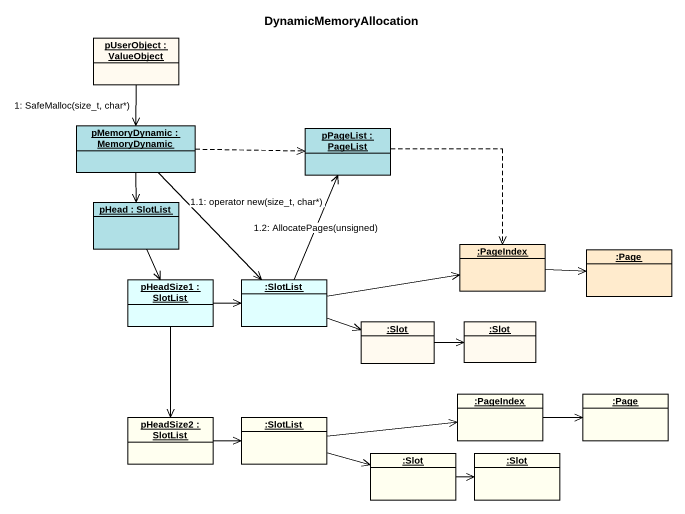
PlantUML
@startuml
title DynamicMemoryAllocation
hide circle
hide empty members
object "pUserObject : ValueObject" as pUserObject #FFFAF0
object "pMemoryDynamic : MemoryDynamic" as pMemoryDynamic #B0E0E6
object "pPageList : PageList" as pPageList #B0E0E6
object "pHead : SlotList" as pHead #B0E0E6
object ":PageIndex" as PageIndex #FFEBCD
object ":Page" as Page_ #FFEBCD
object "pHeadSize1 : SlotList" as pHeadSize1 #E0FFFF
object ":SlotList" as SlotList #E0FFFF
object ":Slot" as Slot #FFFAF0
object ":Slot" as Slot_2 #FFFAF0
object "pHeadSize2 : SlotList" as pHeadSize2 #FFFFF0
object ":SlotList" as SlotList_2 #FFFFF0
object ":PageIndex" as PageIndex_2 #FFFFF0
object ":Page" as Page__2 #FFFFF0
object ":Slot" as Slot_3 #FFFFF0
object ":Slot" as Slot_4 #FFFFF0
pMemoryDynamic .right.> pPageList
pMemoryDynamic --> pHead
pPageList ..> PageIndex
pHead --> pHeadSize1
PageIndex -right-> Page_
pHeadSize1 -right-> SlotList
pHeadSize1 --> pHeadSize2
SlotList -right-> PageIndex
SlotList -right-> Slot
Slot -right-> Slot_2
pHeadSize2 -right-> SlotList_2
SlotList_2 -right-> PageIndex_2
SlotList_2 -right-> Slot_3
PageIndex_2 -right-> Page__2
Slot_3 -right-> Slot_4
pUserObject --> pMemoryDynamic : 1: SafeMalloc(size_t, char*)
pMemoryDynamic --> SlotList : 1.1: operator new(size_t, char*)
SlotList -up-> pPageList : 1.2: AllocatePages(unsigned)
@enduml
